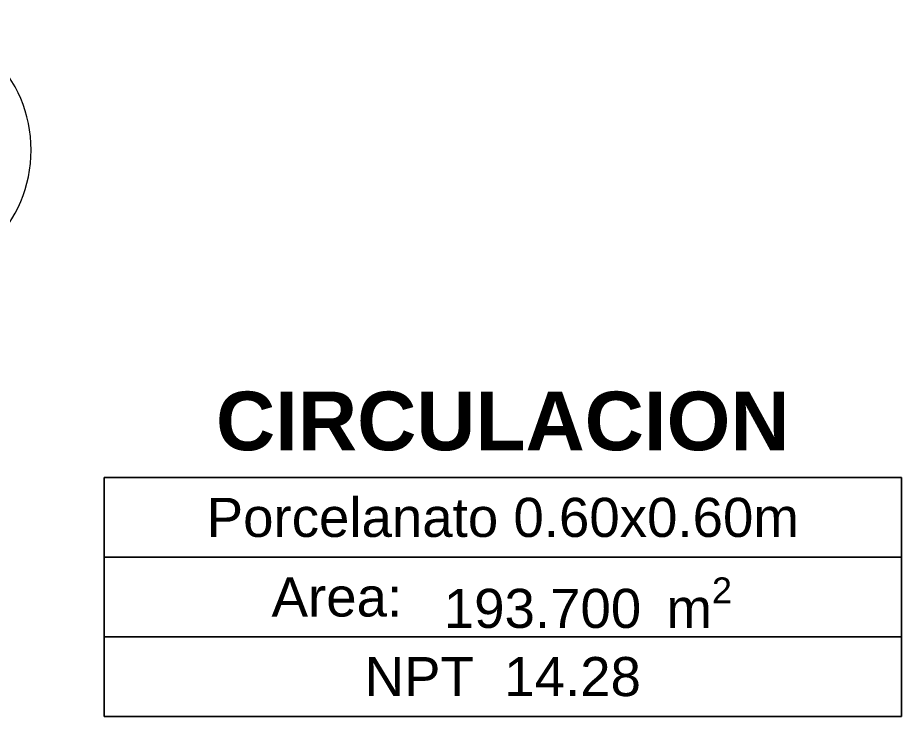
# Model space of a CAD drawing. Header units: inches. Extents: x -38 to 5698, y -33 to 92.
# Drawn here: x 309.124 to 311.383, y 27.626 to 29.414 of the extents above; entities that cross this region are included whole.
import ezdxf

# ---------------------------------------------------------------- set-up
doc = ezdxf.new("R2010")
doc.units = ezdxf.units.IN
doc.header["$MEASUREMENT"] = 0
doc.layers.add('02 _ ARQ _ ALB _ Muros Interiores', color=7, linetype='Continuous')
doc.layers.add('02 _ ARQ _ ZON _ Espacio.3D', color=7, linetype='Continuous')
doc.styles.add('Estilo_Generado_1', font='swisseb.ttf')
doc.styles.add('Estilo_Generado_7', font='swisse.ttf')

msp = doc.modelspace()

# ---------------------------------------------------------------- linework, layer by layer
at = {"layer": '02 _ ARQ _ ALB _ Muros Interiores', "color": 251, "linetype": 'Continuous', "lineweight": 13, "flags": 128}
msp.add_lwpolyline([(308.4808, 29.075, 1), (309.1583, 29.075, 1)], format="xyb", close=True, dxfattribs=at)
at = {"layer": '02 _ ARQ _ ZON _ Espacio.3D', "color": 252, "linetype": 'Continuous', "lineweight": 13}
for p, q in [((311.3833, 28.2371), (309.3451, 28.2371)), ((309.3451, 28.2371), (309.3451, 27.6263)), ((309.3451, 28.2371), (311.3833, 28.2371)), ((309.3451, 28.0335), (309.3451, 28.2371)), ((311.3833, 27.6263), (311.3833, 28.2371)), ((311.3833, 28.2371), (311.3833, 28.0335)), ((311.3833, 28.0335), (309.3451, 28.0335)), ((309.3451, 28.0335), (311.3833, 28.0335)), ((309.3451, 27.8299), (309.3451, 28.0335)), ((311.3833, 28.0335), (311.3833, 27.8299)), ((311.3833, 27.8299), (309.3451, 27.8299)), ((309.3451, 27.8299), (311.3833, 27.8299)), ((309.3451, 27.6263), (309.3451, 27.8299)), ((311.3833, 27.8299), (311.3833, 27.6263)), ((309.3451, 27.6263), (311.3833, 27.6263)), ((311.3833, 27.6263), (309.3451, 27.6263))]:
    msp.add_line(p, q, dxfattribs=at)

# ---------------------------------------------------------------- texts
at = {"layer": '02 _ ARQ _ ZON _ Espacio.3D', "color": 252, "lineweight": 25, "attachment_point": 2}
for s, insert, char_height, style in [('\\A1;{\\pqc;\\pt0;\\fSwis721 Ex BT|b1|i0|c0|p34;CIRCULACION}', (310.3642, 28.457), 0.15, 'Estilo_Generado_1'), ('\\A1;{\\pqc;\\pt0;\\fSwis721 Ex BT|b0|i0|c238|p34;Porcelanato 0.60x0.60m}', (310.3642, 28.1853), 0.1, 'Estilo_Generado_7'), ('\\A1;{\\pqc;\\pt0;\\fSwis721 Ex BT|b0|i0|c238|p34;Area: }', (309.94, 27.9817), 0.1, 'Estilo_Generado_7'), ('\\A1;{\\pqc;\\pt0,0.3;\\fSwis721 Ex BT|b0|i0|c238|p34;193.700\\fSwis721 Ex BT|b0|i0|c238|p34;\\A1{\\H.66x;\\S^  ;}\\fSwis721 Ex BT|b0|i0|c238|p34; m\\fSwis721 Ex BT|b0|i0|c238|p34;\\A1{\\H.66x;\\S2^  ;}}', (310.5818, 27.9817), 0.1, 'Estilo_Generado_7'), ('\\A1;{\\pqc;\\pt0;\\fSwis721 Ex BT|b0|i0|c238|p34;NPT  14.28}', (310.3642, 27.7781), 0.1, 'Estilo_Generado_7')]:
    msp.add_mtext(s, dxfattribs=dict(at, insert=insert, char_height=char_height, style=style))

doc.saveas('drawing.dxf')
